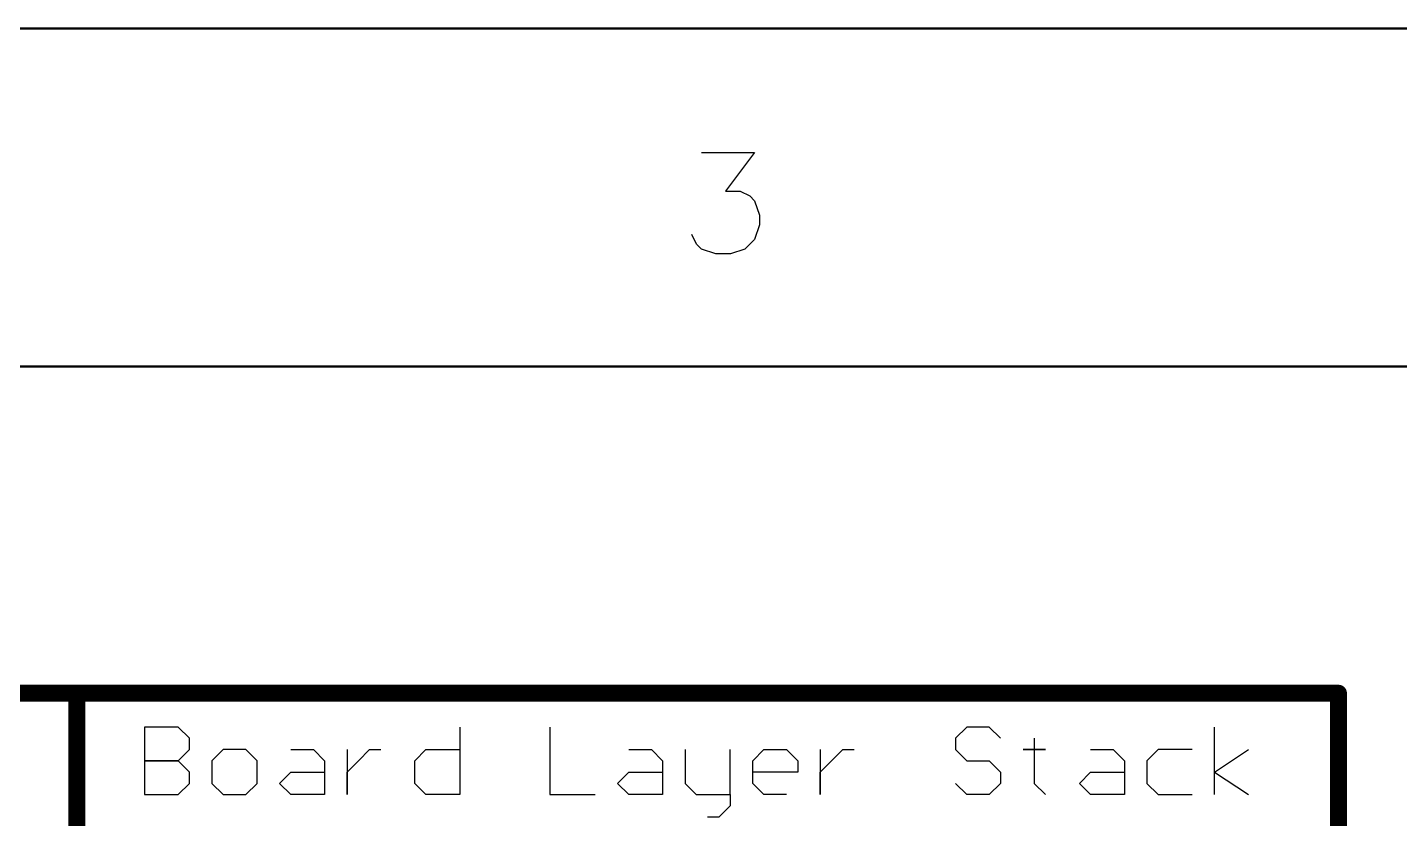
# Model space of a CAD drawing. Header units: millimetres. Extents: x 1.5 to 17.5, y 1 to 11.2.
# Drawn here: x 7.56 to 8.778, y 10.299 to 11.001 of the extents above; entities that cross this region are included whole.
import ezdxf

# ---------------------------------------------------------------- set-up
doc = ezdxf.new("R2010")
doc.units = ezdxf.units.MM
doc.header["$MEASUREMENT"] = 0
doc.layers.add('Mechanical16', color=56, linetype='Continuous')
doc.layers.add('TopLayer', color=1, linetype='Continuous')

msp = doc.modelspace()

# ---------------------------------------------------------------- linework, layer by layer
at = {"layer": 'Mechanical16'}
for p, q in [((8.1586, 10.89), (8.2057, 10.89)), ((8.2057, 10.89), (8.18, 10.8557)), ((8.18, 10.8557), (8.1928, 10.8557)), ((8.1928, 10.8557), (8.2014, 10.8514)), ((8.2014, 10.8514), (8.2057, 10.8471)), ((8.2057, 10.8471), (8.21, 10.8343)), ((8.21, 10.8257), (8.2057, 10.8129)), ((8.21, 10.8343), (8.21, 10.8257)), ((8.1543, 10.8086), (8.15, 10.8171)), ((8.2057, 10.8129), (8.1971, 10.8043)), ((8.1586, 10.8043), (8.1543, 10.8086)), ((8.1714, 10.8), (8.1586, 10.8043)), ((8.1843, 10.8), (8.1714, 10.8)), ((8.1971, 10.8043), (8.1843, 10.8))]:
    msp.add_line(p, q, dxfattribs=at)
at = {"layer": 'Mechanical16', "const_width": 0.002}
for points in [[(1.5, 11), (17.5, 11)], [(1.8, 10.7), (17.2, 10.7)]]:
    msp.add_lwpolyline(points, dxfattribs=at)
at = {"layer": 'TopLayer'}
for p, q in [((7.6642, 10.38), (7.6642, 10.32)), ((7.6942, 10.38), (7.6642, 10.38)), ((7.7042, 10.37), (7.6942, 10.38)), ((7.9441, 10.38), (7.9441, 10.32)), ((8.0241, 10.38), (8.0241, 10.32)), ((8.394, 10.38), (8.384, 10.37)), ((8.414, 10.38), (8.394, 10.38)), ((8.424, 10.37), (8.414, 10.38)), ((8.6139, 10.32), (8.6139, 10.38)), ((7.7042, 10.36), (7.7042, 10.37)), ((8.384, 10.37), (8.384, 10.36)), ((8.4539, 10.37), (8.4539, 10.36)), ((7.6942, 10.35), (7.6642, 10.35)), ((7.6642, 10.35), (7.6942, 10.35)), ((7.6942, 10.35), (7.7042, 10.36)), ((7.7042, 10.34), (7.6942, 10.35)), ((7.7342, 10.36), (7.7242, 10.35)), ((7.7242, 10.35), (7.7242, 10.33)), ((7.7542, 10.36), (7.7342, 10.36)), ((7.7642, 10.35), (7.7542, 10.36)), ((7.7642, 10.33), (7.7642, 10.35)), ((7.7942, 10.36), (7.8142, 10.36)), ((7.8142, 10.36), (7.8242, 10.35)), ((7.8242, 10.35), (7.8242, 10.32)), ((7.8441, 10.36), (7.8441, 10.32)), ((7.8441, 10.34), (7.8541, 10.35)), ((7.8541, 10.35), (7.8641, 10.36)), ((7.8641, 10.36), (7.8741, 10.36)), ((7.9041, 10.35), (7.9141, 10.36)), ((7.9041, 10.33), (7.9041, 10.35)), ((7.9141, 10.36), (7.9441, 10.36)), ((8.0941, 10.36), (8.1141, 10.36)), ((8.1141, 10.36), (8.1241, 10.35)), ((8.1241, 10.35), (8.1241, 10.32)), ((8.144, 10.36), (8.144, 10.33)), ((8.184, 10.32), (8.184, 10.36)), ((8.204, 10.35), (8.214, 10.36)), ((8.204, 10.33), (8.204, 10.35)), ((8.214, 10.36), (8.234, 10.36)), ((8.234, 10.36), (8.244, 10.35)), ((8.244, 10.35), (8.244, 10.34)), ((8.264, 10.36), (8.264, 10.32)), ((8.264, 10.34), (8.274, 10.35)), ((8.274, 10.35), (8.284, 10.36)), ((8.284, 10.36), (8.294, 10.36)), ((8.384, 10.36), (8.394, 10.35)), ((8.394, 10.35), (8.414, 10.35)), ((8.414, 10.35), (8.424, 10.34)), ((8.4539, 10.36), (8.444, 10.36)), ((8.444, 10.36), (8.4639, 10.36)), ((8.4639, 10.36), (8.4539, 10.36)), ((8.4539, 10.36), (8.4539, 10.33)), ((8.5039, 10.36), (8.5239, 10.36)), ((8.5239, 10.36), (8.5339, 10.35)), ((8.5339, 10.35), (8.5339, 10.32)), ((8.5639, 10.36), (8.5539, 10.35)), ((8.5539, 10.35), (8.5539, 10.33)), ((8.5939, 10.36), (8.5639, 10.36)), ((8.6139, 10.34), (8.6439, 10.36)), ((7.7042, 10.33), (7.7042, 10.34)), ((7.7842, 10.33), (7.7942, 10.34)), ((7.7942, 10.34), (7.8242, 10.34)), ((7.8441, 10.32), (7.8441, 10.34)), ((8.0841, 10.33), (8.0941, 10.34)), ((8.0941, 10.34), (8.1241, 10.34)), ((8.244, 10.34), (8.204, 10.34)), ((8.264, 10.32), (8.264, 10.34)), ((8.424, 10.34), (8.424, 10.33)), ((8.4939, 10.33), (8.5039, 10.34)), ((8.5039, 10.34), (8.5339, 10.34)), ((8.6139, 10.34), (8.6439, 10.32)), ((7.6942, 10.32), (7.7042, 10.33)), ((7.7242, 10.33), (7.7342, 10.32)), ((7.7542, 10.32), (7.7642, 10.33)), ((7.7942, 10.32), (7.7842, 10.33)), ((7.9141, 10.32), (7.9041, 10.33)), ((8.0941, 10.32), (8.0841, 10.33)), ((8.144, 10.33), (8.154, 10.32)), ((8.214, 10.32), (8.204, 10.33)), ((8.394, 10.32), (8.384, 10.33)), ((8.424, 10.33), (8.414, 10.32)), ((8.4539, 10.33), (8.4639, 10.32)), ((8.5039, 10.32), (8.4939, 10.33)), ((8.5539, 10.33), (8.5639, 10.32)), ((7.6642, 10.32), (7.6942, 10.32)), ((7.7342, 10.32), (7.7542, 10.32)), ((7.8242, 10.32), (7.7942, 10.32)), ((7.9441, 10.32), (7.9141, 10.32)), ((8.0241, 10.32), (8.0641, 10.32)), ((8.1241, 10.32), (8.0941, 10.32)), ((8.154, 10.32), (8.184, 10.32)), ((8.184, 10.32), (8.184, 10.31)), ((8.234, 10.32), (8.214, 10.32)), ((8.414, 10.32), (8.394, 10.32)), ((8.5339, 10.32), (8.5039, 10.32)), ((8.5639, 10.32), (8.5939, 10.32)), ((8.184, 10.31), (8.174, 10.3)), ((8.174, 10.3), (8.164, 10.3))]:
    msp.add_line(p, q, dxfattribs=at)
at = {"layer": 'TopLayer', "const_width": 0.015}
for points in [[(4.1751, 10.41), (8.7239, 10.41)], [(7.6042, 8.97), (7.6042, 10.41)], [(8.7239, 8.97), (8.7239, 10.41)]]:
    msp.add_lwpolyline(points, dxfattribs=at)
at = {"layer": 'TopLayer', "const_width": 0.0075}
for points in [[(7.6005, 10.41, 1), (7.608, 10.41, 1)], [(8.7201, 10.41, 1), (8.7276, 10.41, 1)], [(8.7201, 10.41, 1), (8.7276, 10.41, 1)]]:
    msp.add_lwpolyline(points, format="xyb", close=True, dxfattribs=at)

doc.saveas('drawing.dxf')
